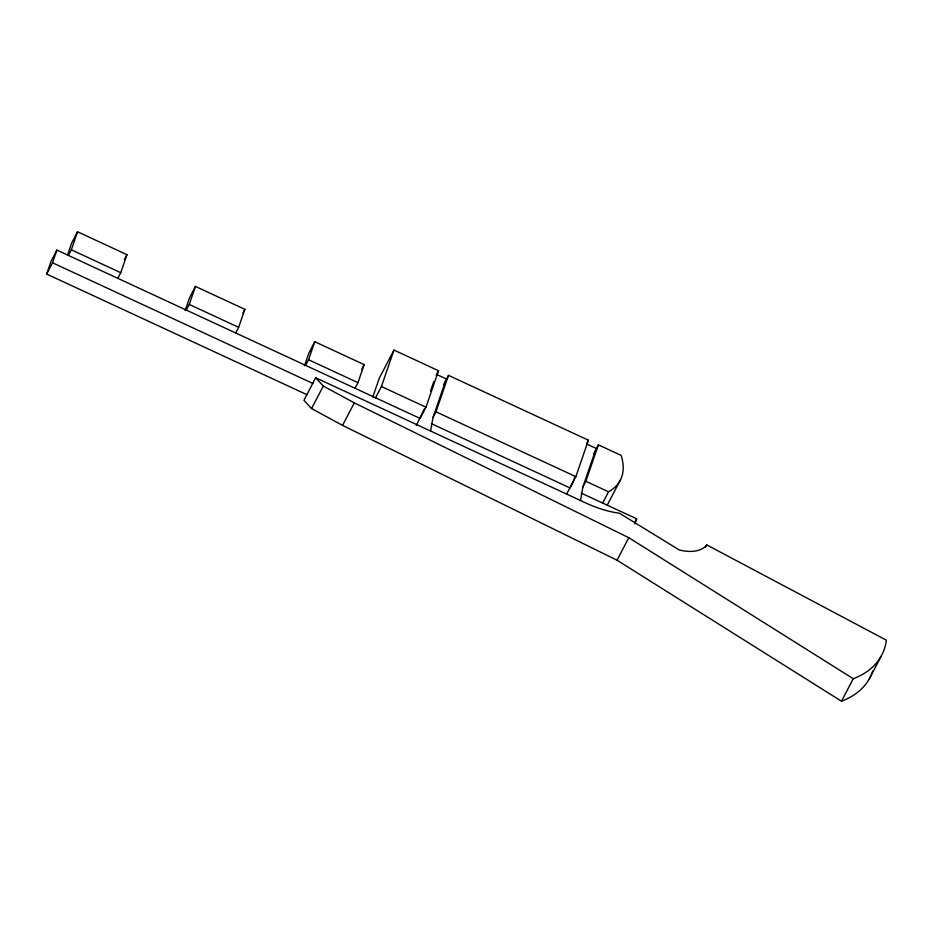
<?xml version="1.0" encoding="UTF-8"?>
<svg xmlns="http://www.w3.org/2000/svg" width="933" height="933" viewBox="0 0 933 933"><rect width="100%" height="100%" fill="white"/><g stroke="black" fill="none" stroke-linecap="round" stroke-linejoin="round"><path stroke-width="1.4" d="M430.591 431.034L433.029 417.436L445.577 380.991M580.489 500.508L582.915 486.909L595.464 450.464M306.875 394.659L46.65 274.045L51.023 261.345L56.901 250.091L420.095 418.439L425.973 407.185L438.522 370.728L393.971 350.073L379.276 378.215L372.768 397.12M46.65 274.045L52.528 262.791L56.901 250.091M67.689 254.616L71.678 243.035L77.556 231.781L126.958 254.674L120.754 272.704L117.815 278.326M68.412 255.432L71.351 249.799L77.556 231.781M185.142 310.549L189.574 297.674L195.452 286.419L244.854 309.324L238.65 327.343L235.711 332.976M186.308 310.071L189.247 304.45L195.452 286.419M304.461 365.853L308.893 352.989L314.771 341.723L364.173 364.628L357.969 382.647L355.03 388.28M305.627 365.374L308.566 359.753L314.771 341.723M375.544 397.785L381.422 386.53L393.971 350.073M424.422 408.759L416.305 425.506M430.475 391.207L433.728 381.749M433.029 417.436L435.968 411.815L448.516 375.358L588.408 440.201L575.859 476.658L569.981 487.912L431.408 423.675M574.786 476.88L572.92 482.279L566.611 494.082M582.915 486.909L585.854 481.288L598.403 444.831L621.086 455.351A79.748 44.714 27.6 0 1 608.538 491.796L602.66 503.05M634.895 523.938L636.656 518.806L581.236 493.125M124.346 259.677L126.958 254.674M242.895 313.08L244.854 309.324M841.496 701.219L853.252 678.711A135.728 76.098 27.6 0 0 886.35 640.178L706.724 544.884A36.644 20.549 27.6 0 1 679.236 549.969L619.454 513.232A74.722 41.892 27.6 0 1 586.332 503.214L315.692 377.783L303.936 400.292L311.552 408.561L342.539 425.39L617.028 560.208L841.496 701.219A135.728 76.098 27.6 0 0 872.693 671.142M311.552 408.561L323.308 386.052L315.692 377.783M361.561 369.631L364.173 364.628M342.539 425.39L354.307 402.881L628.784 537.7L853.252 678.711M436.166 375.229L438.522 370.728M443.688 384.606L448.516 375.358M586.647 443.583L588.408 440.201M593.575 454.079L598.403 444.831M607.115 505.406L620.468 479.83M634.697 522.562L636.656 518.806M617.028 560.208L628.784 537.7M705.418 547.391L706.724 544.884M869.288 678.909L881.044 656.4M436.866 374.576L446.965 379.253M586.764 444.05L596.852 448.726M381.422 386.53L425.973 407.185M435.968 411.815L575.859 476.658M585.854 481.288L608.538 491.796M71.351 249.799L120.754 272.704M189.247 304.45L238.65 327.343M308.566 359.753L357.969 382.647M52.528 262.791L312.753 383.405M323.308 386.052L354.307 402.881"/></g></svg>
